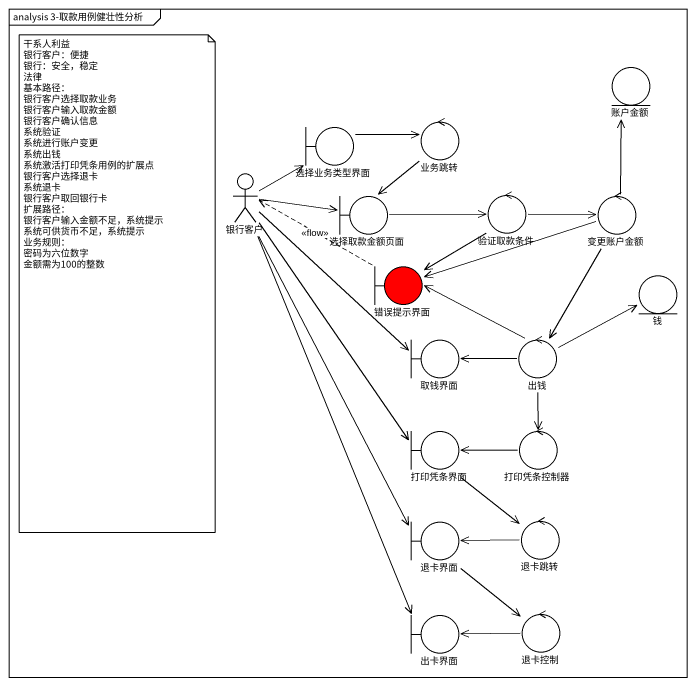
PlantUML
@startuml
mainframe analysis 3-取款用例健壮性分析
entity 账户金额
boundary 选择业务类型界面
control 业务跳转
actor 银行客户
boundary 选择取款金额页面
control 验证取款条件
control 变更账户金额
boundary 错误提示界面 #FF0000
entity 钱
boundary 取钱界面
control 出钱
boundary 打印凭条界面
control 打印凭条控制器
boundary 退卡界面
control 退卡跳转
boundary 出卡界面
control 退卡控制
选择业务类型界面 -right-> 业务跳转
业务跳转 --> 选择取款金额页面
银行客户 -up-> 选择业务类型界面
银行客户 -right-> 选择取款金额页面
银行客户 --> 取钱界面
银行客户 --> 打印凭条界面
银行客户 --> 退卡界面
银行客户 --> 出卡界面
选择取款金额页面 -right-> 验证取款条件
验证取款条件 -right-> 变更账户金额
验证取款条件 --> 错误提示界面
变更账户金额 -up-> 账户金额
变更账户金额 -left-> 错误提示界面
变更账户金额 --> 出钱
错误提示界面 .left.> 银行客户 : <<flow>>
出钱 -left-> 错误提示界面
出钱 -right-> 钱
出钱 -left-> 取钱界面
出钱 --> 打印凭条控制器
打印凭条界面 --> 退卡跳转
打印凭条控制器 -left-> 打印凭条界面
退卡界面 --> 退卡控制
退卡跳转 -left-> 退卡界面
退卡控制 -left-> 出卡界面
note as N1
  干系人利益
  银行客户：便捷
  银行：安全，稳定
  法律
  基本路径：
  银行客户选择取款业务
  银行客户输入取款金额
  银行客户确认信息
  系统验证
  系统进行账户变更
  系统出钱
  系统激活打印凭条用例的扩展点
  银行客户选择退卡
  系统退卡
  银行客户取回银行卡
  扩展路径：
  银行客户输入金额不足，系统提示
  系统可供货币不足，系统提示
  业务规则：
  密码为六位数字
  金额需为100的整数
end note
@enduml
